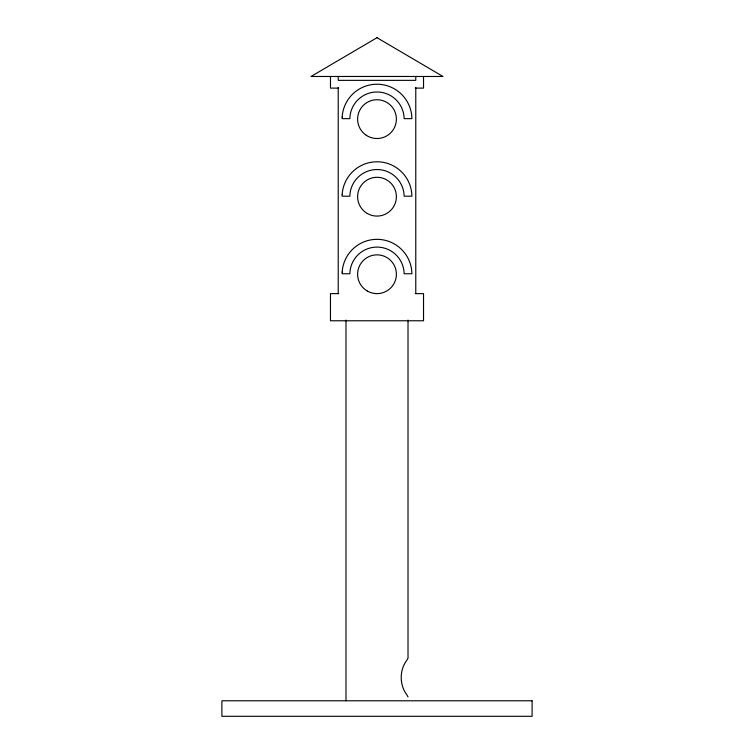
<?xml version="1.0" encoding="UTF-8"?>
<svg xmlns="http://www.w3.org/2000/svg" width="754" height="754" viewBox="0 0 754 754"><rect width="100%" height="100%" fill="white"/><g stroke="black" fill="none" stroke-linecap="round" stroke-linejoin="round"><path stroke-width="1.13" d="M338.716 88.114L330.469 88.114L330.469 76.474M415.284 88.114L423.531 88.114L423.531 76.474M338.716 293.626L330.469 293.626L330.469 320.77L423.531 320.77L423.531 293.626L415.284 293.626M408.018 696.913L406.962 695C399.3 684.839 399.3 670.212 406.962 660.042L408.018 658.138L408.018 320.082M415.774 76.474L415.774 80.358L338.226 80.358L338.226 76.474M415.774 87.407L415.774 293.626M345.982 320.064L345.982 700.786M338.226 87.407L338.226 293.626M342.165 116.936L342.109 118.642L349.903 118.642L349.903 117.426A27.144 27.144 0 0 1 377 91.988A27.144 27.144 0 0 1 404.097 117.426L404.144 118.642L411.891 118.642L411.835 116.936A34.91 34.91 0 0 0 377 84.222A34.91 34.91 0 0 0 342.165 116.936M342.165 194.494L342.109 196.2L349.903 196.2L349.903 194.984A27.144 27.144 0 0 1 377 169.537A27.144 27.144 0 0 1 404.097 194.984L404.144 196.2L411.891 196.2L411.835 194.494A34.91 34.91 0 0 0 377 161.78A34.91 34.91 0 0 0 342.165 194.494M342.165 272.053L342.109 273.749L349.903 273.749L349.903 272.533A27.144 27.144 0 0 1 377 247.095A27.144 27.144 0 0 1 404.097 272.533L404.144 273.749L411.891 273.749L411.835 272.053A34.91 34.91 0 0 0 377 239.329A34.91 34.91 0 0 0 342.165 272.053M377 37.7L311.034 76.474L442.966 76.474L377 37.7M532.107 700.786L221.893 700.786L221.893 716.3L532.107 716.3L532.107 700.786M366.274 135.277A19.387 19.387 0 0 0 396.35 120.348A19.387 19.387 0 0 0 368.376 101.762A19.387 19.387 0 0 0 366.274 135.277M367.302 213.476A19.387 19.387 0 0 0 396.387 196.69A19.387 19.387 0 0 0 367.302 179.895A19.387 19.387 0 0 0 367.302 213.476M367.302 291.035A19.387 19.387 0 0 0 396.387 274.239A19.387 19.387 0 0 0 367.302 257.453A19.387 19.387 0 0 0 367.302 291.035"/></g></svg>
